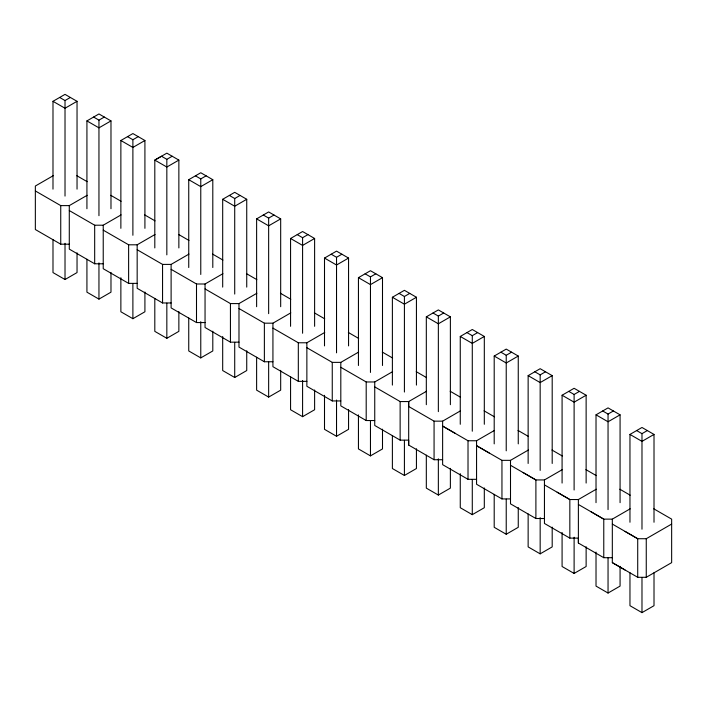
<?xml version="1.0" encoding="UTF-8"?>
<svg xmlns="http://www.w3.org/2000/svg" width="707" height="707" viewBox="0 0 707 707"><rect width="100%" height="100%" fill="white"/><g stroke="black" fill="none" stroke-linecap="round" stroke-linejoin="round"><path stroke-width="1.06" d="M52.99 189.14L52.99 101.313L65.017 94.367L77.036 101.313L77.036 189.14M59.671 97.451L65.017 100.544L70.355 97.451M77.036 101.313L65.017 108.251L52.99 101.313M86.926 208.733L86.926 120.906L98.953 113.96L110.981 120.906L110.981 208.733M93.607 117.053L98.953 120.137L104.3 117.053M110.981 120.906L98.953 127.852L86.926 120.906M53.219 175.707L35.35 186.021L35.35 229.528L60.74 244.189L69.286 244.189M120.87 228.326L120.87 140.499L132.889 133.561L144.917 140.499L144.917 228.326M127.552 136.645L132.889 139.73L138.236 136.645M144.917 140.499L132.889 147.445L120.87 140.499M35.35 190.952L60.74 205.613L69.286 205.613L87.155 195.3M154.806 247.927L154.806 160.1L161.488 156.238L166.834 159.322L172.181 156.238M178.862 160.1L166.834 167.038L154.806 160.1L166.834 153.154L178.862 160.1L178.862 247.927M69.286 210.553L94.676 225.206L103.231 225.206L121.091 214.893M188.742 267.52L188.742 179.693L200.77 172.747L212.798 179.693L212.798 267.52M195.424 175.831L200.77 178.915L206.117 175.831M212.798 179.693L200.77 186.63L188.742 179.693M52.99 239.638L52.99 272.575L65.017 279.521L77.036 272.575L77.036 252.814M103.231 230.146L128.621 244.799L137.167 244.799L155.036 234.485M222.687 287.113L222.687 199.286L234.715 192.339L246.734 199.286L246.734 287.113M229.368 195.432L234.715 198.517L240.053 195.432M246.734 199.286L234.715 206.232L222.687 199.286M86.926 259.239L86.926 292.168L98.953 299.114L110.981 292.168L110.981 272.407M137.167 249.739L162.557 264.4L171.112 264.4L188.972 254.087M256.623 306.705L256.623 218.878L268.651 211.941L280.679 218.878L280.679 306.705M263.304 215.025L268.651 218.11L273.998 215.025M280.679 218.878L268.651 225.825L256.623 218.878M120.87 277.736L120.87 311.769L132.889 318.707L144.917 311.769L144.917 292.009M171.112 269.332L196.502 283.993L205.048 283.993L222.917 273.68M290.568 326.307L290.568 238.48L302.587 231.534L314.615 238.48L314.615 326.307M297.249 234.618L302.587 237.702L307.934 234.618M314.615 238.48L302.587 245.417L290.568 238.48M154.806 298.425L154.806 331.362L166.834 338.3L178.862 331.362L178.862 311.601M205.048 288.933L230.438 303.586L238.984 303.586L256.853 293.272M324.504 345.9L324.504 258.073L336.532 251.126L348.56 258.073L348.56 345.9M331.185 254.211L336.532 257.295L341.879 254.211M348.56 258.073L336.532 265.01L324.504 258.073M188.742 318.017L188.742 350.955L200.77 357.901L212.798 350.955L212.798 331.194M238.984 308.526L264.374 323.179L272.929 323.179L290.789 312.865M358.44 365.492L358.44 277.665L370.468 270.719L382.496 277.665L382.496 365.492M365.121 273.812L370.468 276.897L375.815 273.812M382.496 277.665L370.468 284.612L358.44 277.665M222.687 336.514L222.687 370.548L234.715 377.494L246.734 370.548L246.734 350.787M272.929 328.119L298.319 342.771L306.865 342.78L324.734 332.458M392.385 385.085L392.385 297.258L404.413 290.321L416.432 297.258L416.432 385.085M399.066 293.405L404.413 296.489L409.751 293.405M416.432 297.258L404.413 304.204L392.385 297.258M256.623 357.212L256.623 390.149L268.651 397.087L280.679 390.149L280.679 370.38M306.865 347.711L332.255 362.373L340.809 362.373L358.67 352.059M426.321 404.687L426.321 316.851L438.349 309.913L450.377 316.851L450.377 404.687M433.002 312.998L438.349 316.082L443.696 312.998M450.377 316.851L438.349 323.797L426.321 316.851M290.568 376.804L290.568 409.742L302.587 416.679L314.615 409.742L314.615 389.981M340.809 367.304L366.199 381.966L374.745 381.966L392.615 371.652M460.266 424.28L460.266 336.452L472.285 329.506L484.313 336.452L484.313 424.28M466.947 332.59L472.285 335.675L477.632 332.59M484.313 336.452L472.285 343.39L460.266 336.452M324.504 395.301L324.504 429.335L336.532 436.281L348.56 429.335L348.56 409.574M426.551 391.245L408.681 401.558L400.135 401.558L374.745 386.906M494.202 443.872L494.202 356.045L506.23 349.099L518.258 356.045L518.258 443.872M500.883 352.183L506.23 355.276L511.576 352.183M518.258 356.045L506.23 362.991L494.202 356.045M358.44 414.894L358.44 448.927L370.468 455.874L382.496 448.927L382.496 429.167M442.626 459.727L434.071 459.727L408.69 445.074L408.681 401.558L408.69 406.498L434.071 421.151L442.626 421.16L460.487 410.838M528.138 463.465L528.138 375.638L540.166 368.7L552.194 375.638L552.194 463.465M534.819 371.785L540.166 374.869L545.512 371.785M552.194 375.638L540.166 382.584L528.138 375.638M392.385 435.592L392.385 468.52L404.413 475.466L416.432 468.52L416.432 448.759M455.326 433.418L442.626 426.091L468.016 440.753L476.562 440.753L494.432 430.439M562.083 483.058L562.083 395.231L574.111 388.293L586.13 395.231L586.13 483.058M568.764 391.378L574.111 394.462L579.448 391.378M586.13 395.231L574.111 402.177L562.083 395.231M426.321 455.184L426.321 488.122L438.349 495.059L450.377 488.122L450.377 468.361M489.262 453.019L476.562 445.684L501.952 460.345L510.507 460.345L528.368 450.032M596.019 502.659L596.019 414.832L608.047 407.886L620.074 414.832L620.074 502.659M602.7 410.97L608.047 414.055L613.393 410.97M620.074 414.832L608.047 421.77L596.019 414.832M460.266 473.681L460.266 507.714L472.285 514.661L484.313 507.714L484.313 487.954M510.507 465.286L535.897 479.938L544.443 479.938L562.312 469.625M629.964 522.252L629.964 434.425L641.983 427.479L654.01 434.425L654.01 522.252M636.645 430.563L641.983 433.656L647.329 430.563M654.01 434.425L641.983 441.371L629.964 434.425M494.202 494.37L494.202 527.307L506.23 534.253L518.258 527.307L518.258 507.546M544.443 484.878L569.833 499.531L578.379 499.54L596.248 489.217M528.138 513.971L528.138 546.9L540.166 553.846L552.194 546.9L552.194 527.139M578.388 504.471L603.769 519.132L612.324 519.132L630.184 508.819M562.083 532.468L562.083 566.501L574.111 573.439L586.13 566.501L586.13 546.741M612.324 524.064L637.714 538.725L646.26 538.725L671.65 524.064M596.019 552.061L596.019 586.094L608.047 593.04L620.074 586.094L620.074 566.334M612.324 519.132L612.324 562.639L637.714 577.301L646.26 577.301L671.65 562.639L671.65 519.132L653.781 508.819M629.964 572.75L629.964 605.687L641.983 612.633L654.01 605.687L654.01 572.75M69.286 205.613L69.286 249.12L94.676 263.782L103.231 263.782M103.231 225.206L103.231 268.722L128.621 283.374L137.167 283.374M137.167 244.799L137.167 288.315L162.557 302.967L171.112 302.967M171.112 264.4L171.112 307.907L196.502 322.56L205.048 322.569M205.048 283.993L205.048 327.5L230.438 342.161L238.984 342.161M238.984 303.586L238.984 347.093L264.374 361.754L272.929 361.754M272.929 323.179L272.929 366.694L298.319 381.347L306.865 381.347M306.865 342.78L306.865 386.287L332.255 400.94L340.809 400.949M340.809 362.373L340.809 405.88L366.199 420.541L374.745 420.541M374.745 381.966L374.745 425.473L400.135 440.134L408.681 440.134L408.69 445.074M442.626 421.16L442.626 464.667L468.016 479.319L476.562 479.328M476.562 440.753L476.562 484.26L501.952 498.921L510.507 498.921M510.507 460.345L510.507 503.852L535.897 518.514L544.443 518.514M544.443 479.938L544.443 523.454L569.833 538.107L578.379 538.107L578.388 543.047L603.769 557.699L612.324 557.699M76.816 175.707L87.155 181.672M110.752 195.3L121.091 201.274M144.688 214.893L155.036 220.867M178.632 234.485L188.972 240.46M212.568 254.087L222.917 260.052M246.513 273.68L256.853 279.645M280.449 293.272L290.789 299.247M314.385 312.865L324.734 318.839M348.33 332.458L358.67 338.432M382.266 352.059L392.615 358.025M416.211 371.652L426.551 377.626M450.147 391.245L460.487 397.219M484.083 410.838L494.432 416.812M518.028 430.439L528.368 436.405M551.964 450.032L562.312 456.006M585.909 469.625L596.248 475.599M619.845 489.217L630.184 495.192M523.198 472.612L535.897 479.938L535.897 518.514M557.143 492.205L569.833 499.531L569.833 538.107M591.079 511.797L603.769 519.132L603.769 557.699M625.023 531.399L637.714 538.725L637.714 577.301M612.324 562.639L625.023 569.966M646.26 538.725L646.26 577.301M641.983 433.656L641.983 529.198M641.983 577.504L641.983 612.633M608.047 414.055L608.047 509.597M608.047 557.903L608.047 593.04M578.379 499.54L578.388 543.047M574.111 394.462L574.111 490.004M574.111 537.214L574.111 573.439M540.166 374.869L540.166 470.411M540.166 517.621L540.166 553.846M506.23 355.276L506.23 450.819M506.23 499.124L506.23 534.253M501.952 460.345L501.952 498.921M472.285 335.675L472.285 431.217M472.285 479.523L472.285 514.661M468.016 440.753L468.016 479.319M438.349 316.082L438.349 411.624M438.349 458.834L438.349 495.059M434.071 421.151L434.071 459.727M404.413 296.489L404.413 392.032M404.413 440.337L404.413 475.466M400.135 401.558L400.135 440.134M370.468 276.897L370.468 372.439M370.468 420.745L370.468 455.874M366.199 381.966L366.199 420.541M336.532 257.295L336.532 352.837M336.532 400.047L336.532 436.281M332.255 362.373L332.255 400.94M302.587 237.702L302.587 333.244M302.587 380.454L302.587 416.679M298.319 342.771L298.319 381.347M268.651 218.11L268.651 313.652M268.651 361.957L268.651 397.087M264.374 323.179L264.374 361.754M234.715 198.517L234.715 294.059M234.715 342.365L234.715 377.494M230.438 303.586L230.438 342.161M200.77 178.915L200.77 274.466M200.77 321.667L200.77 357.901M196.502 283.993L196.502 322.56M166.834 159.322L166.834 254.865M166.834 303.17L166.834 338.3M162.557 264.4L162.557 302.967M132.889 139.73L132.889 235.272M132.889 283.578L132.889 318.707M128.621 244.799L128.621 283.374M98.953 120.137L98.953 215.679M98.953 262.889L98.953 299.114M94.676 225.206L94.676 263.782M65.017 100.544L65.017 196.086M65.017 243.288L65.017 279.521M60.74 205.613L60.74 244.189"/></g></svg>
